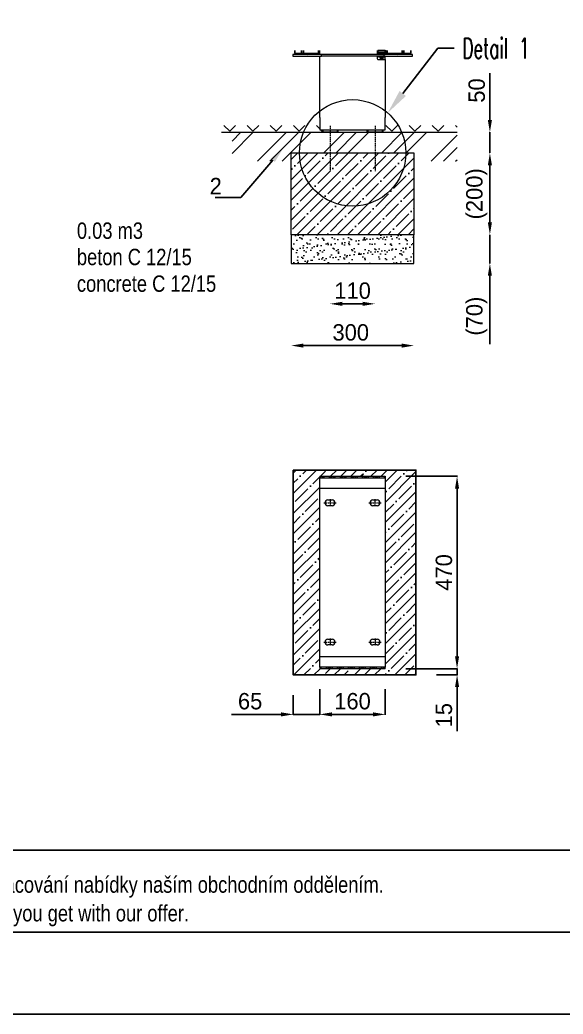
# Model space of a CAD drawing. Header units: millimetres. Extents: x 5064 to 11004, y 3085 to 7285.
# Drawn here: x 7316 to 8643, y 3085 to 5513 of the extents above; entities that cross this region are included whole.
import ezdxf
from ezdxf import colors
from ezdxf.entities.mleader import LeaderData, LeaderLine
from ezdxf.math import Vec2, Vec3

# ---------------------------------------------------------------- set-up
doc = ezdxf.new("R2010")
doc.units = ezdxf.units.MM
doc.header["$LTSCALE"] = 0.3
doc.linetypes.add('DashDot', pattern=[15, 9, -3, 0, -3])
doc.linetypes.add('INCONTINUOUS', pattern=[200000.001, 200000, -0.001])
for name, color, linetype in [('KOTY', 3, 'INCONTINUOUS'), ('OSY', 7, 'Continuous'), ('POSTAVY ATD', 8, 'Continuous')]:
    doc.layers.add(name, color=color, linetype=linetype)
doc.layers.add('Nekreslit', color=6, linetype='Continuous', plot=False)
doc.layers.add('SRAFY', color=251, linetype='Continuous', lineweight=13)
doc.styles.add('SEACAD_Arial', font='arial.ttf', dxfattribs={"width": 0.8})
doc.styles.add('SLDTEXTSTYLE1', font='TXT', dxfattribs={"width": 0.605, "bigfont": 'bigfont'})
doc.dimstyles.new('PROFI_CSN', dxfattribs={"dimscale": 0, "dimtxt": 3.5, "dimasz": 3, "dimexe": 1, "dimexo": 0, "dimgap": 1.5, "dimtad": 1, "dimlfac": -1, "dimdsep": 46, "dimtxsty": 'Standard', "dimcen": 0, "dimdle": 1, "dimclrd": 256, "dimclre": 256, "dimclrt": 256, "dimadec": 0, "dimazin": 0, "dimtfac": 0.6, "dimtmove": 0, "dimatfit": 1, "dimfxl": 1, "dimtolj": 1, "dimarcsym": 0})
pattern_1 = [(45, (8945.943, 4596.543), (-13.4704, 13.47038), []), (45, (8950.433, 4596.543), (-13.4704, 13.47038), []), (45, (8954.923, 4596.543), (-13.4704, 13.47038), []), (45, (8959.413, 4596.543), (-13.4704, 13.47038), [])]

# ---------------------------------------------------------------- blocks, each defined once
blk = doc.blocks.new('*D135')
at = {"layer": 'Defpoints', "color": 0, "transparency": 16777216}
for p in [(7978.8, 4918.4), (8278.8, 4918.4), (8278.8, 4717.8)]:
    blk.add_point(p, dxfattribs=at)
at = {"layer": 'KOTY', "color": 7, "lineweight": -2, "transparency": 16777216}
blk.add_line((8008.8, 4717.8), (8248.8, 4717.8), dxfattribs=at)
at = {"layer": 'KOTY', "color": 7, "transparency": 16777216}
for points in [[(8008.8, 4722.8), (8008.8, 4712.8), (7978.8, 4717.8)], [(8248.8, 4722.8), (8248.8, 4712.8), (8278.8, 4717.8)]]:
    blk.add_solid(points, dxfattribs=at)
at = {"layer": 'KOTY', "color": 7, "lineweight": 15, "transparency": 16777216, "insert": (8124.3, 4749.8), "char_height": 40, "attachment_point": 5}
blk.add_mtext('\\A1;300', dxfattribs=at)
blk = doc.blocks.new('*D163')
at = {"layer": 'Defpoints', "color": 0, "transparency": 16777216}
for p in [(8073.8, 5144), (8183.8, 5144), (8183.8, 4819.8)]:
    blk.add_point(p, dxfattribs=at)
at = {"layer": 'KOTY', "color": 7, "lineweight": -2, "transparency": 16777216}
blk.add_line((8103.8, 4819.8), (8153.8, 4819.8), dxfattribs=at)
at = {"layer": 'KOTY', "color": 7, "transparency": 16777216}
for points in [[(8103.8, 4824.8), (8103.8, 4814.8), (8073.8, 4819.8)], [(8153.8, 4824.8), (8153.8, 4814.8), (8183.8, 4819.8)]]:
    blk.add_solid(points, dxfattribs=at)
at = {"layer": 'KOTY', "color": 7, "lineweight": 15, "transparency": 16777216, "insert": (8128.8, 4851.8), "char_height": 40, "attachment_point": 5}
blk.add_mtext('\\A1;110', dxfattribs=at)
blk = doc.blocks.new('*D164')
at = {"layer": 'Defpoints', "color": 0, "transparency": 16777216}
for p in [(8384.3, 5238.7), (8278.8, 5188.4), (8464.3, 5188.4)]:
    blk.add_point(p, dxfattribs=at)
at = {"layer": 'KOTY', "color": 7, "lineweight": -2, "transparency": 16777216}
for p, q in [((8464.3, 5268.7), (8464.3, 5382.7)), ((8464.3, 5188.4), (8464.3, 5238.7)), ((8464.3, 5158.4), (8464.3, 5128.4))]:
    blk.add_line(p, q, dxfattribs=at)
at = {"layer": 'KOTY', "color": 7, "transparency": 16777216}
for points in [[(8459.3, 5268.7), (8469.3, 5268.7), (8464.3, 5238.7)], [(8459.3, 5158.4), (8469.3, 5158.4), (8464.3, 5188.4)]]:
    blk.add_solid(points, dxfattribs=at)
at = {"layer": 'KOTY', "color": 7, "lineweight": 15, "transparency": 16777216, "insert": (8432.3, 5340.7), "char_height": 40, "attachment_point": 5, "rotation": 90}
blk.add_mtext('\\A1;50', dxfattribs=at)
blk = doc.blocks.new('*U169')
at = {"layer": 'OSY', "color": 0, "linetype": 'DashDot', "lineweight": 9, "transparency": 16777216}
blk.add_line((-14.9, 0), (15.3, 0), dxfattribs=at)
blk = doc.blocks.new('*U170')
at = {"layer": 'OSY', "color": 0, "linetype": 'DashDot', "lineweight": 9, "transparency": 16777216}
blk.add_line((-14.9, 0), (15.3, 0), dxfattribs=at)
blk = doc.blocks.new('*U171')
at = {"layer": 'OSY', "color": 0, "linetype": 'DashDot', "lineweight": 9, "transparency": 16777216}
blk.add_line((-14.9, 0), (15.3, 0), dxfattribs=at)
blk = doc.blocks.new('*U172')
at = {"layer": 'OSY', "color": 0, "linetype": 'DashDot', "lineweight": 9, "transparency": 16777216}
blk.add_line((-14.9, 0), (15.3, 0), dxfattribs=at)
blk = doc.blocks.new('*U173')
at = {"layer": 'OSY', "color": 0, "linetype": 'DashDot', "lineweight": 9, "transparency": 16777216}
blk.add_line((0, 9), (0, -9), dxfattribs=at)
blk = doc.blocks.new('*U174')
at = {"layer": 'OSY', "color": 0, "linetype": 'DashDot', "lineweight": 9, "transparency": 16777216}
blk.add_line((0, 9), (0, -9), dxfattribs=at)
blk = doc.blocks.new('*U175')
at = {"layer": 'OSY', "color": 0, "linetype": 'DashDot', "lineweight": 9, "transparency": 16777216}
blk.add_line((0, 9), (0, -9), dxfattribs=at)
blk = doc.blocks.new('*U176')
at = {"layer": 'OSY', "color": 0, "linetype": 'DashDot', "lineweight": 9, "transparency": 16777216}
blk.add_line((0, 9), (0, -9), dxfattribs=at)
blk = doc.blocks.new('*D177')
at = {"layer": 'Defpoints', "color": 0, "transparency": 16777216}
for p in [(8208.6, 3928.8), (8283.7, 3913.8), (8384.1, 3913.8)]:
    blk.add_point(p, dxfattribs=at)
at = {"layer": 'KOTY', "color": 7, "lineweight": -2, "transparency": 16777216}
for p, q in [((8384.1, 3958.8), (8384.1, 3988.8)), ((8258.6, 3928.8), (8385.1, 3928.8)), ((8333.7, 3913.8), (8385.1, 3913.8)), ((8384.1, 3928.8), (8384.1, 3913.8)), ((8384.1, 3883.8), (8384.1, 3776.5))]:
    blk.add_line(p, q, dxfattribs=at)
at = {"layer": 'KOTY', "color": 7, "transparency": 16777216}
for points in [[(8379.1, 3958.8), (8389.1, 3958.8), (8384.1, 3928.8)], [(8379.1, 3883.8), (8389.1, 3883.8), (8384.1, 3913.8)]]:
    blk.add_solid(points, dxfattribs=at)
at = {"layer": 'KOTY', "color": 7, "lineweight": 15, "transparency": 16777216, "insert": (8352.1, 3815.2), "char_height": 40, "attachment_point": 5, "rotation": 90}
blk.add_mtext('\\A1;15', dxfattribs=at)
blk = doc.blocks.new('*D178')
at = {"layer": 'Defpoints', "color": 0, "transparency": 16777216}
for p in [(8208.6, 4398.8), (8384.1, 4398.8), (8208.6, 3928.8)]:
    blk.add_point(p, dxfattribs=at)
at = {"layer": 'KOTY', "color": 7, "lineweight": -2, "transparency": 16777216}
for p, q in [((8258.6, 4398.8), (8385.1, 4398.8)), ((8384.1, 3958.8), (8384.1, 4368.8)), ((8258.6, 3928.8), (8385.1, 3928.8))]:
    blk.add_line(p, q, dxfattribs=at)
at = {"layer": 'KOTY', "color": 7, "transparency": 16777216}
for points in [[(8379.1, 4368.8), (8389.1, 4368.8), (8384.1, 4398.8)], [(8379.1, 3958.8), (8389.1, 3958.8), (8384.1, 3928.8)]]:
    blk.add_solid(points, dxfattribs=at)
at = {"layer": 'KOTY', "color": 7, "lineweight": 15, "transparency": 16777216, "insert": (8352.1, 4163.8), "char_height": 40, "attachment_point": 5, "rotation": 90}
blk.add_mtext('\\A1;470', dxfattribs=at)
blk = doc.blocks.new('*D179')
at = {"layer": 'Defpoints', "color": 0, "transparency": 16777216}
for p in [(7983.7, 3913.8), (8048.6, 3928.8), (8048.6, 3817.2)]:
    blk.add_point(p, dxfattribs=at)
at = {"layer": 'KOTY', "color": 7, "lineweight": -2, "transparency": 16777216}
for p, q in [((7983.7, 3863.8), (7983.7, 3816.2)), ((8048.6, 3878.8), (8048.6, 3816.2)), ((7953.7, 3817.2), (7833.1, 3817.2)), ((8048.6, 3817.2), (7983.7, 3817.2)), ((8078.6, 3817.2), (8108.6, 3817.2))]:
    blk.add_line(p, q, dxfattribs=at)
at = {"layer": 'KOTY', "color": 7, "transparency": 16777216}
for points in [[(7953.7, 3822.2), (7953.7, 3812.2), (7983.7, 3817.2)], [(8078.6, 3822.2), (8078.6, 3812.2), (8048.6, 3817.2)]]:
    blk.add_solid(points, dxfattribs=at)
at = {"layer": 'KOTY', "color": 7, "lineweight": 15, "transparency": 16777216, "insert": (7878.4, 3849.2), "char_height": 40, "attachment_point": 5}
blk.add_mtext('\\A1;65', dxfattribs=at)
blk = doc.blocks.new('*D180')
at = {"layer": 'Defpoints', "color": 0, "transparency": 16777216}
for p in [(8048.6, 3928.8), (8208.6, 3928.8), (8208.6, 3817.2)]:
    blk.add_point(p, dxfattribs=at)
at = {"layer": 'KOTY', "color": 7, "lineweight": -2, "transparency": 16777216}
for p, q in [((8048.6, 3878.8), (8048.6, 3816.2)), ((8208.6, 3878.8), (8208.6, 3816.2)), ((8078.6, 3817.2), (8178.6, 3817.2))]:
    blk.add_line(p, q, dxfattribs=at)
at = {"layer": 'KOTY', "color": 7, "transparency": 16777216}
for points in [[(8078.6, 3822.2), (8078.6, 3812.2), (8048.6, 3817.2)], [(8178.6, 3822.2), (8178.6, 3812.2), (8208.6, 3817.2)]]:
    blk.add_solid(points, dxfattribs=at)
at = {"layer": 'KOTY', "color": 7, "lineweight": 15, "transparency": 16777216, "insert": (8128.6, 3849.2), "char_height": 40, "attachment_point": 5}
blk.add_mtext('\\A1;160', dxfattribs=at)
blk = doc.blocks.new('*D183')
at = {"layer": 'Defpoints', "color": 0, "transparency": 16777216}
for p in [(8278.8, 5188.4), (8278.8, 4988.4), (8464.3, 4988.4)]:
    blk.add_point(p, dxfattribs=at)
at = {"layer": 'KOTY', "color": 7, "lineweight": -2, "transparency": 16777216}
blk.add_line((8464.3, 5158.4), (8464.3, 5018.4), dxfattribs=at)
at = {"layer": 'KOTY', "color": 7, "transparency": 16777216}
for points in [[(8459.3, 5158.4), (8469.3, 5158.4), (8464.3, 5188.4)], [(8459.3, 5018.4), (8469.3, 5018.4), (8464.3, 4988.4)]]:
    blk.add_solid(points, dxfattribs=at)
at = {"layer": 'KOTY', "color": 7, "lineweight": 15, "transparency": 16777216, "insert": (8432.3, 5088.4), "char_height": 40, "attachment_point": 5, "rotation": 90}
blk.add_mtext('\\A1;(200)', dxfattribs=at)
blk = doc.blocks.new('*D184')
at = {"layer": 'Defpoints', "color": 0, "transparency": 16777216}
for p in [(8278.8, 4988.4), (8278.8, 4918.4), (8464.3, 4918.4)]:
    blk.add_point(p, dxfattribs=at)
at = {"layer": 'KOTY', "color": 7, "lineweight": -2, "transparency": 16777216}
for p, q in [((8464.3, 5018.4), (8464.3, 5048.4)), ((8464.3, 4988.4), (8464.3, 4918.4)), ((8464.3, 4888.4), (8464.3, 4721.1))]:
    blk.add_line(p, q, dxfattribs=at)
at = {"layer": 'KOTY', "color": 7, "transparency": 16777216}
for points in [[(8459.3, 5018.4), (8469.3, 5018.4), (8464.3, 4988.4)], [(8459.3, 4888.4), (8469.3, 4888.4), (8464.3, 4918.4)]]:
    blk.add_solid(points, dxfattribs=at)
at = {"layer": 'KOTY', "color": 7, "lineweight": 15, "transparency": 16777216, "insert": (8432.3, 4789.7), "char_height": 40, "attachment_point": 5, "rotation": 90}
blk.add_mtext('\\A1;(70)', dxfattribs=at)

msp = doc.modelspace()

# ---------------------------------------------------------------- hatches: boundary and pattern name
at = {"true_color": 0xc7c8ca, "transparency": 33554508}
h = msp.add_hatch(dxfattribs=at)
h.set_pattern_fill('ANSI35', color=9, scale=5.5)
h.set_pattern_definition([(45, (1153.47, -122.076), (-24.6957, 24.6957), []), (45, (1178.165, -122.076), (-24.6957, 24.6957), [43.65625, -8.73125, 0, -8.73125])])
h.paths.add_polyline_path([(8278.8, 5188.4), (7978.8, 5188.7), (7978.8, 4988.4), (8278.8, 4988.4)])
h = msp.add_hatch(dxfattribs=at)
h.set_pattern_fill('ANSI35', color=9, scale=5.5)
h.set_pattern_definition([(45, (8334.273, -182.246), (-24.6957, 24.6957), []), (45, (8358.968, -182.246), (-24.6957, 24.6957), [43.65625, -8.73125, 0, -8.73125])])
h.paths.add_polyline_path([(8283.7, 4413.8), (7983.7, 4413.8), (7983.7, 3913.8), (8283.7, 3913.8)])
h.paths.add_polyline_path([(8208.6, 4163.8), (8208.6, 3958.8), (8208.6, 3932.8), (8208.6, 3928.8), (8048.6, 3928.8), (8048.6, 3932.8), (8048.6, 3958.8), (8048.6, 4163.8), (8048.6, 4368.8), (8048.6, 4394.8), (8048.6, 4398.8), (8208.6, 4398.8), (8208.6, 4394.8), (8208.6, 4368.8)], flags=16)
h.paths.add_polyline_path([(8188.6, 4326.8), (8178.6, 4326.8, -1), (8178.6, 4340.8), (8188.6, 4340.8, -1)], flags=0)
h.paths.add_polyline_path([(8078.6, 4326.8), (8068.6, 4326.8, -1), (8068.6, 4340.8), (8078.6, 4340.8, -1)], flags=0)
h.paths.add_polyline_path([(8188.6, 4000.8, -1), (8188.6, 3986.8), (8178.6, 3986.8, -1), (8178.6, 4000.8)], flags=0)
h.paths.add_polyline_path([(8078.6, 4000.8, -1), (8078.6, 3986.8), (8068.6, 3986.8, -1), (8068.6, 4000.8)], flags=0)
at = {"linetype": 'Continuous', "lineweight": 0}
h = msp.add_hatch(dxfattribs=at)
h.set_pattern_fill('DIN 201 OCEL A OCELOVÁ LITINA', style=0, pattern_type=2)
h.set_pattern_definition(pattern_1)
h.paths.add_polyline_path([(8048.6, 4398.8), (8048.6, 4394.8), (8208.6, 4394.8), (8208.6, 4398.8)], flags=0)
h = msp.add_hatch(dxfattribs=at)
h.set_pattern_fill('DIN 201 OCEL A OCELOVÁ LITINA', style=0, pattern_type=2)
h.set_pattern_definition(pattern_1)
h.paths.add_polyline_path([(8208.6, 3928.8), (8208.6, 3932.8), (8048.6, 3932.8), (8048.6, 3928.8)], flags=0)
at = {"layer": 'SRAFY'}
h = msp.add_hatch(dxfattribs=at)
h.set_pattern_fill('TERACO', color=256, scale=20)
h.set_pattern_definition([(45, (248.35, -75.99), (-28.28427, 28.28427), [20, -20]), (135, (304.92, -75.99), (-28.28427, -28.28427), [20, -20])])
h.paths.add_polyline_path([(8053.8, 5238.7), (8053.8, 5244.7), (8048.8, 5244.7), (8048.8, 5261.7), (7804.3, 5261.7), (7804.3, 5238.7)])
h.paths.add_polyline_path([(8203.8, 5244.7), (8203.8, 5238.7), (8384.3, 5238.7), (8384.3, 5261.7), (8208.8, 5261.7), (8208.8, 5244.7)])
h = msp.add_hatch(dxfattribs=at)
h.set_pattern_fill('GOST_GROUND', color=256, scale=10)
h.set_pattern_definition([(45, (248.35, -75.99), (141.4214, -9e-15), [200]), (45, (278.35, -75.99), (141.4214, -9e-15), [200]), (45, (308.35, -75.99), (141.4214, -9e-15), [200])])
h.paths.add_polyline_path([(7978.8, 5167.8), (7834.3, 5167.8), (7834.3, 5238.7), (8384.3, 5238.7), (8384.3, 5167.8), (8278.8, 5167.8), (8278.8, 5189.3), (7978.8, 5187.4)])
at = {"layer": 'SRAFY', "lineweight": 15}
h = msp.add_hatch(dxfattribs=at)
h.set_pattern_fill('AR-SAND', color=9, scale=0.5, style=0)
h.set_pattern_definition([(37.5, (1153.47, -122.076), (-0.800016, 24.47066), [0, -19.304, 0, -21.59, 0, -20.6375]), (7.5, (1153.47, -122.076), (22.47616, 35.84126), [0, -10.414, 0, -17.399, 0, -6.6675]), (327.5, (1137.849, -122.076), (39.54962, 0.07186), [0, -6.35, 0, -22.86, 0, -29.845]), (317.5, (1137.85, -122.076), (38.17782, 11.14647), [0, -3.175, 0, -14.986, 0, -17.145])])
h.paths.add_polyline_path([(8278.8, 4918.4), (8278.8, 4988.4), (7978.8, 4988.4), (7978.8, 4918.4)])

# ---------------------------------------------------------------- linework, layer by layer
at = {"color": 7, "linetype": 'Continuous', "lineweight": 15}
for p, q in [((7986.8, 5438.7), (7986.8, 5432.1)), ((7987.3, 5438.7), (7987.3, 5432.1)), ((7987.3, 5438.7), (7987.3, 5432.1)), ((8004.3, 5432.1), (8004.3, 5438.7)), ((8007.8, 5432.1), (8007.8, 5438.7)), ((8008, 5438.7), (8008, 5432.1)), ((8008.6, 5438.7), (8008.6, 5432.1)), ((8045.6, 5432.1), (8045.6, 5438.7)), ((8047.8, 5432.1), (8047.8, 5438.7)), ((8048.8, 5428.7), (8048.8, 5438.7)), ((8188.8, 5438.7), (8188.8, 5428.7)), ((8192.8, 5438.7), (8192.8, 5438.1)), ((8206.8, 5438.1), (8206.8, 5438.7)), ((8208.8, 5438.1), (8208.8, 5438.7)), ((8210.8, 5438.7), (8210.8, 5432.1)), ((8213, 5438.7), (8213, 5432.1)), ((8250, 5432.1), (8250, 5438.7)), ((8250.6, 5432.1), (8250.6, 5438.7)), ((8250.8, 5438.7), (8250.8, 5432.1)), ((8254.3, 5438.7), (8254.3, 5432.1)), ((8271.3, 5432.1), (8271.3, 5438.7)), ((8271.3, 5432.1), (8271.3, 5438.7)), ((8271.8, 5432.1), (8271.8, 5438.7)), ((7982.8, 5428.7), (7982.8, 5424.7)), ((8052.8, 5428.7), (7982.8, 5428.7)), ((7982.8, 5424.7), (8052.8, 5424.7)), ((7986.8, 5432.1), (7987.3, 5432.1)), ((7987.3, 5432.1), (8004.3, 5432.1)), ((7987.3, 5432.1), (7987.3, 5432.1)), ((8004.3, 5432.1), (8007.8, 5432.1)), ((8007.8, 5437.1), (8008, 5437.1)), ((8008, 5432.1), (8008.6, 5432.1)), ((8008.6, 5432.1), (8045.6, 5432.1)), ((8017.5, 5428.7), (8028.8, 5432.1)), ((8045.6, 5432.1), (8047.8, 5432.1)), ((8047.8, 5434.6), (8048.8, 5434.6)), ((8048.8, 5274.7), (8048.8, 5424.7)), ((8052.8, 5424.7), (8052.8, 5428.7)), ((8204.8, 5428.7), (8052.8, 5428.7)), ((8204.8, 5424.7), (8052.8, 5424.7)), ((8188.8, 5424.7), (8188.8, 5418.7)), ((8191.8, 5424.5), (8188.8, 5424.5)), ((8190.8, 5438.1), (8190.8, 5434.1)), ((8208.8, 5438.1), (8190.8, 5438.1)), ((8190.8, 5434.1), (8190.8, 5432.1)), ((8208.8, 5434.1), (8190.8, 5434.1)), ((8190.8, 5432.1), (8208.8, 5432.1)), ((8190.8, 5416.7), (8208.8, 5416.7)), ((8191.8, 5432.1), (8191.8, 5430.4)), ((8191.8, 5430.4), (8191.8, 5428.7)), ((8191.8, 5430.4), (8207.8, 5430.4)), ((8191.8, 5424.7), (8191.8, 5423.1)), ((8191.8, 5423.1), (8205.4, 5423.1)), ((8195.8, 5423.1), (8195.8, 5418.6)), ((8195.8, 5418.6), (8196.3, 5418.1)), ((8195.8, 5418.6), (8199.8, 5418.6)), ((8196.3, 5418.1), (8199.8, 5418.1)), ((8198.8, 5422.6), (8200.8, 5422.6)), ((8198.8, 5422.5), (8198.8, 5422.6)), ((8198.8, 5420.6), (8198.8, 5420.7)), ((8200.8, 5420.6), (8198.8, 5420.6)), ((8200.7, 5422.5), (8198.9, 5422.5)), ((8198.9, 5420.7), (8200.7, 5420.7)), ((8199.8, 5418.6), (8203.8, 5418.6)), ((8199.8, 5418.1), (8203.3, 5418.1)), ((8200.8, 5422.6), (8200.8, 5422.5)), ((8200.8, 5420.7), (8200.8, 5420.6)), ((8203.3, 5418.1), (8203.8, 5418.6)), ((8203.8, 5418.6), (8203.8, 5423.1)), ((8204.8, 5428.7), (8204.8, 5424.7)), ((8274.8, 5428.7), (8204.8, 5428.7)), ((8204.8, 5424.7), (8274.8, 5424.7)), ((8205.4, 5423.1), (8207.8, 5423.1)), ((8206.8, 5438.5), (8208.2, 5438.1)), ((8207.8, 5430.4), (8207.8, 5432.1)), ((8207.8, 5428.7), (8207.8, 5430.4)), ((8207.8, 5423.1), (8207.8, 5424.7)), ((8208.8, 5424.5), (8207.8, 5424.5)), ((8208.8, 5434.1), (8208.8, 5438.1)), ((8208.8, 5438.1), (8210.8, 5438.1)), ((8208.8, 5432.1), (8208.8, 5434.1)), ((8210.8, 5434.1), (8208.8, 5434.1)), ((8210.8, 5432.1), (8208.8, 5432.1)), ((8208.8, 5424.7), (8208.8, 5424.5)), ((8208.8, 5416.7), (8208.8, 5424.5)), ((8208.8, 5416.7), (8208.8, 5274.7)), ((8213, 5432.1), (8210.8, 5432.1)), ((8213, 5432.1), (8250, 5432.1)), ((8228.2, 5432.1), (8239.5, 5428.7)), ((8250, 5432.1), (8250.6, 5432.1)), ((8250.8, 5437.1), (8250.6, 5437.1)), ((8250.8, 5432.1), (8254.3, 5432.1)), ((8254.3, 5432.1), (8271.3, 5432.1)), ((8271.3, 5432.1), (8271.8, 5432.1)), ((8271.3, 5432.1), (8271.3, 5432.1)), ((8274.8, 5424.7), (8274.8, 5428.7)), ((8048.8, 5274.7), (8048.8, 5244.7)), ((8208.8, 5244.7), (8208.8, 5274.7)), ((8048.8, 5244.7), (8208.8, 5244.7)), ((8053.8, 5244.7), (8053.8, 5238.7)), ((8056.8, 5238.7), (8056.8, 5244.7)), ((8090.8, 5244.7), (8090.8, 5238.7)), ((8093.8, 5238.7), (8093.8, 5244.7)), ((8163.8, 5244.7), (8163.8, 5238.7)), ((8166.8, 5238.7), (8166.8, 5244.7)), ((8200.8, 5244.7), (8200.8, 5238.7)), ((8203.8, 5238.7), (8203.8, 5244.7)), ((8053.8, 5238.7), (8056.8, 5238.7)), ((8090.8, 5238.7), (8056.8, 5238.7)), ((8090.8, 5238.7), (8093.8, 5238.7)), ((8163.8, 5238.7), (8166.8, 5238.7)), ((8200.8, 5238.7), (8166.8, 5238.7)), ((8200.8, 5238.7), (8203.8, 5238.7)), ((8048.6, 4398.8), (8208.6, 4398.8)), ((8048.6, 4398.8), (8048.6, 4394.8)), ((8048.6, 4394.8), (8208.6, 4394.8)), ((8048.6, 4368.8), (8048.6, 4394.8)), ((8208.6, 4398.8), (8208.6, 4394.8)), ((8208.6, 4394.8), (8208.6, 4368.8)), ((8208.6, 4368.8), (8048.6, 4368.8)), ((8048.6, 4163.8), (8048.6, 4368.8)), ((8208.6, 4368.8), (8208.6, 4163.8)), ((8068.6, 4340.8), (8078.6, 4340.8)), ((8078.6, 4326.8), (8068.6, 4326.8)), ((8178.6, 4340.8), (8188.6, 4340.8)), ((8188.6, 4326.8), (8178.6, 4326.8)), ((8048.6, 3958.8), (8048.6, 4163.8)), ((8208.6, 4163.8), (8208.6, 3958.8)), ((8068.6, 4000.8), (8078.6, 4000.8)), ((8078.6, 3986.8), (8068.6, 3986.8)), ((8178.6, 4000.8), (8188.6, 4000.8)), ((8188.6, 3986.8), (8178.6, 3986.8)), ((8048.6, 3958.8), (8208.6, 3958.8)), ((8048.6, 3932.8), (8048.6, 3958.8)), ((8208.6, 3958.8), (8208.6, 3932.8)), ((8208.6, 3932.8), (8048.6, 3932.8)), ((8048.6, 3932.8), (8048.6, 3928.8)), ((8208.6, 3928.8), (8048.6, 3928.8)), ((8208.6, 3928.8), (8208.6, 3932.8))]:
    msp.add_line(p, q, dxfattribs=at)
at = {"color": 7, "linetype": 'Continuous', "lineweight": 15, "flags": 128}
for points in [[(8007.8, 5435.1), (8007.9, 5434.5), (8008, 5434.1)], [(8250.8, 5435.1), (8250.7, 5434.5), (8250.6, 5434.1)]]:
    msp.add_lwpolyline(points, dxfattribs=at)
msp.add_lwpolyline([(7983.7, 4413.8), (7983.7, 3913.8), (8283.7, 3913.8), (8283.7, 4413.8)], close=True)
at = {"lineweight": 9}
msp.add_circle((8128.8, 5188.4), 130, dxfattribs=at)
at = {"color": 7, "linetype": 'Continuous', "lineweight": 15}
for centre, radius, start, end in [((8190.8, 5418.7), 2, 180, 270), ((8198.9, 5421.6), 0.9, 90.1273, 269.8727), ((8199.8, 5421.6), 1, 90, 115.8422), ((8199.8, 5421.6), 1, 244.1578, 270), ((8199.8, 5421.6), 1, 64.1578, 90), ((8199.8, 5421.6), 1, 270, 295.8422), ((8200.7, 5421.6), 0.9, 270.1273, 89.8727), ((8068.6, 4333.8), 7, 90, 270), ((8078.6, 4333.8), 7, 270, 90), ((8178.6, 4333.8), 7, 90, 270), ((8188.6, 4333.8), 7, 270, 90), ((8068.6, 3993.8), 7, 90, 270), ((8078.6, 3993.8), 7, 270, 90), ((8178.6, 3993.8), 7, 90, 270), ((8188.6, 3993.8), 7, 270, 90)]:
    msp.add_arc(centre, radius, start, end, dxfattribs=at)
at = {"layer": 'Nekreslit'}
msp.add_line((5464.4, 3485.3), (9504.4, 3485.3), dxfattribs=at)
for points in [[(5064.4, 3085.3), (11004.4, 3085.3), (11004.4, 7285.3), (5064.4, 7285.3)], [(5464.4, 3285.3), (9504.4, 3285.3), (9504.4, 6885.3), (5464.4, 6885.3)]]:
    msp.add_lwpolyline(points, close=True, dxfattribs=at)
at = {"layer": 'OSY', "linetype": 'DashDot', "lineweight": 9}
for p, q in [((8073.8, 5254.7), (8073.8, 5144)), ((8183.8, 5254.7), (8183.8, 5144))]:
    msp.add_line(p, q, dxfattribs=at)
at = {"layer": 'POSTAVY ATD', "lineweight": 15}
msp.add_line((7808.8, 5238.7), (8384.3, 5238.7), dxfattribs=at)
at = {"layer": 'POSTAVY ATD', "color": 9, "lineweight": 15}
for p, q in [((7978.8, 4988.4), (7978.8, 4918.4)), ((8278.8, 4918.4), (8278.8, 4988.4)), ((7978.8, 4918.4), (8278.8, 4918.4))]:
    msp.add_line(p, q, dxfattribs=at)
msp.add_lwpolyline([(7978.8, 5188.4), (8278.8, 5188.4), (8278.8, 4988.4), (7978.8, 4988.4)], close=True, dxfattribs=at)

# ---------------------------------------------------------------- block references
at = {"layer": 'OSY', "linetype": 'DashDot', "lineweight": 9}
for name, p in [('*U169', (8073.6, 4333.8)), ('*U173', (8073.8, 4333.8)), ('*U170', (8183.4, 4333.8)), ('*U174', (8183.5, 4333.8)), ('*U171', (8073.6, 3993.8)), ('*U175', (8073.8, 3993.8)), ('*U172', (8183.4, 3993.8)), ('*U176', (8183.6, 3993.8))]:
    msp.add_blockref(name, p, dxfattribs=at)

# ---------------------------------------------------------------- texts
at = {"style": 'SEACAD_Arial', "width": 0.8}
for s, height, p in [('0.03 m3', 40, (7455.1, 4978.5)), ('beton C 12/15', 39.998, (7455.1, 4914.2)), ('concrete C 12/15', 39.998, (7455.1, 4849.1)), ('Rozměry výrobků, základů a kotvení jsou pouze orientační. Přesné rozměry obdržíte při zpracování nabídky naším obchodním oddělením.', 39.9982, (5469.8, 3381.6)), ('Dimensions of products, fundations and anchors are informative only. The exact dimensions you get with our offer.', 39.9982, (5468.2, 3311.7))]:
    msp.add_text(s, height=height, dxfattribs=at).set_placement(p)

# ---------------------------------------------------------------- dimensions: what is measured, and where the dimension line sits
at = {"layer": 'KOTY', "lineweight": 15}
dim = msp.add_linear_dim(base=(8464.3, 5188.4), p1=(8384.3, 5238.7), p2=(8278.8, 5188.4), angle=90, dimstyle='PROFI_CSN', override={"dimscale": 1, "dimtxt": 40, "dimasz": 30, "dimgap": 12, "dimdec": 0, "dimlfac": 1, "dimse1": 1, "dimse2": 1, "dimclrd": 7, "dimclre": 3, "dimclrt": 7, "dimtdec": 0}, dxfattribs=at)
dim.commit()
dim.dimension.update_dxf_attribs({"geometry": '*D164', "text_midpoint": (8464.3, 5340.7), "dimtype": 160})
for base, p1, p2, picture, middle in [((8464.3, 4988.4), (8278.8, 5188.4), (8278.8, 4988.4), '*D183', (8464.3, 5088.4)), ((8464.3, 4918.4), (8278.8, 4988.4), (8278.8, 4918.4), '*D184', (8464.3, 4789.7))]:
    dim = msp.add_linear_dim(base=base, p1=p1, p2=p2, angle=90, text='(<>)', dimstyle='PROFI_CSN', override={"dimscale": 1, "dimtxt": 40, "dimasz": 30, "dimgap": 12, "dimdec": 0, "dimlfac": 1, "dimse1": 1, "dimse2": 1, "dimclrd": 7, "dimclre": 3, "dimclrt": 7, "dimtdec": 0}, dxfattribs=at)
    dim.commit()
    dim.dimension.update_dxf_attribs({"geometry": picture, "text_midpoint": middle, "dimtype": 160})
for base, p1, p2, override, picture, middle in [((8183.8, 4819.8), (8073.8, 5144), (8183.8, 5144), {"dimscale": 1, "dimtxt": 40, "dimasz": 30, "dimgap": 12, "dimdec": 0, "dimlfac": 1, "dimse1": 1, "dimse2": 1, "dimclrd": 7, "dimclre": 3, "dimclrt": 7, "dimtdec": 0}, '*D163', (8128.8, 4819.8)), ((8278.8, 4717.8), (7978.8, 4918.4), (8278.8, 4918.4), {"dimscale": 1, "dimtxt": 40, "dimasz": 30, "dimgap": 12, "dimdec": 0, "dimlfac": 1, "dimse1": 1, "dimse2": 1, "dimclrd": 7, "dimclre": 3, "dimclrt": 7, "dimtdec": 0}, '*D135', (8124.3, 4717.8)), ((8048.6, 3817.2), (7983.7, 3913.8), (8048.6, 3928.8), {"dimscale": 1, "dimtxt": 40, "dimasz": 30, "dimexo": 50, "dimgap": 12, "dimdec": 0, "dimlfac": 1, "dimclrd": 7, "dimclre": 7, "dimclrt": 7, "dimtdec": 0}, '*D179', (7878.4, 3817.2))]:
    dim = msp.add_linear_dim(base=base, p1=p1, p2=p2, dimstyle='PROFI_CSN', override=override, dxfattribs=at)
    dim.commit()
    dim.dimension.update_dxf_attribs({"geometry": picture, "text_midpoint": middle, "dimtype": 160})
for base, p2, picture, middle in [((8384.1, 4398.8), (8208.6, 4398.8), '*D178', (8352.1, 4163.8)), ((8384.1, 3913.8), (8283.7, 3913.8), '*D177', (8352.1, 3815.2))]:
    dim = msp.add_linear_dim(base=base, p1=(8208.6, 3928.8), p2=p2, angle=90, dimstyle='PROFI_CSN', override={"dimscale": 1, "dimtxt": 40, "dimasz": 30, "dimexo": 50, "dimgap": 12, "dimdec": 0, "dimlfac": 1, "dimclrd": 7, "dimclre": 7, "dimclrt": 7, "dimtdec": 0}, dxfattribs=at)
    dim.commit()
    dim.dimension.update_dxf_attribs({"geometry": picture, "text_midpoint": middle})
dim = msp.add_linear_dim(base=(8208.6, 3817.2), p1=(8048.6, 3928.8), p2=(8208.6, 3928.8), dimstyle='PROFI_CSN', override={"dimscale": 1, "dimtxt": 40, "dimasz": 30, "dimexo": 50, "dimgap": 12, "dimdec": 0, "dimlfac": 1, "dimclrd": 7, "dimclre": 7, "dimclrt": 7, "dimtdec": 0}, dxfattribs=at)
dim.commit()
dim.dimension.update_dxf_attribs({"geometry": '*D180', "text_midpoint": (8128.6, 3849.2)})

# ---------------------------------------------------------------- leaders
ml = msp.add_multileader_mtext('Standard')
ml.set_content('Detail 1', color=256, style='SLDTEXTSTYLE1')
ml.set_leader_properties(lineweight=-3)
ml.build(insert=Vec2(0, 0))
ml.multileader.update_dxf_attribs({"text_right_attachment_type": 6, "dogleg_length": 2, "arrow_head_size": 60, "scale": 20})
ctx = ml.context
ctx.base_point, ctx.scale, ctx.char_height, ctx.arrow_head_size, ctx.landing_gap_size, ctx.plane_origin = Vec3(8376.9, 5443.8), 20, 50, 60, 20, Vec3(9858.7, 5288)
ctx.right_attachment = 6
notes = []
notes.append((ctx, [(0, (1, 1, 0), (8336.9, 5443.8), (1, 0), 40, [(0, [(8214.6, 5286)], 0, [])])]))
ctx.mtext.insert, ctx.mtext.flow_direction = Vec3(8396.9, 5468.8), 5
at = {"layer": 'KOTY', "color": 0, "lineweight": 15}
ml = msp.add_multileader_mtext('Standard', dxfattribs=at)
ml.set_content('2')
ml.set_leader_properties()
ml.build(insert=Vec2(0, 0))
ml.multileader.update_dxf_attribs({"text_right_attachment_type": 6, "dogleg_length": 40, "arrow_head_size": 40})
ctx = ml.context
ctx.base_point, ctx.char_height, ctx.arrow_head_size, ctx.landing_gap_size, ctx.plane_origin = Vec3(7779.4, 5107.3), 40, 40, 0.09, Vec3(7883, 5238.7)
ctx.right_attachment = 6
notes.append((ctx, [(1, (1, 1, 0), (7856, 5079.3), (-1, 0), 49.8, [(0, [(7959.8, 5200.9)], 0, [])])]))
ctx.mtext.insert, ctx.mtext.width, ctx.mtext.flow_direction = Vec3(7779.5, 5127.3), 13.333, 5
for ctx, leaders in notes:
    for number, flags, end, landing, length, lines in leaders:
        leader = LeaderData()
        leader.index, (leader.has_last_leader_line, leader.has_dogleg_vector, leader.attachment_direction) = number, flags
        leader.last_leader_point, leader.dogleg_vector, leader.dogleg_length = Vec3(end), Vec3(landing), length
        for number, points, colour, breaks in lines:
            line = LeaderLine()
            line.index, line.vertices, line.color, line.breaks = number, Vec3.list(points), colors.encode_raw_color(colour), breaks
            leader.lines.append(line)
        ctx.leaders.append(leader)

doc.saveas('drawing.dxf')
